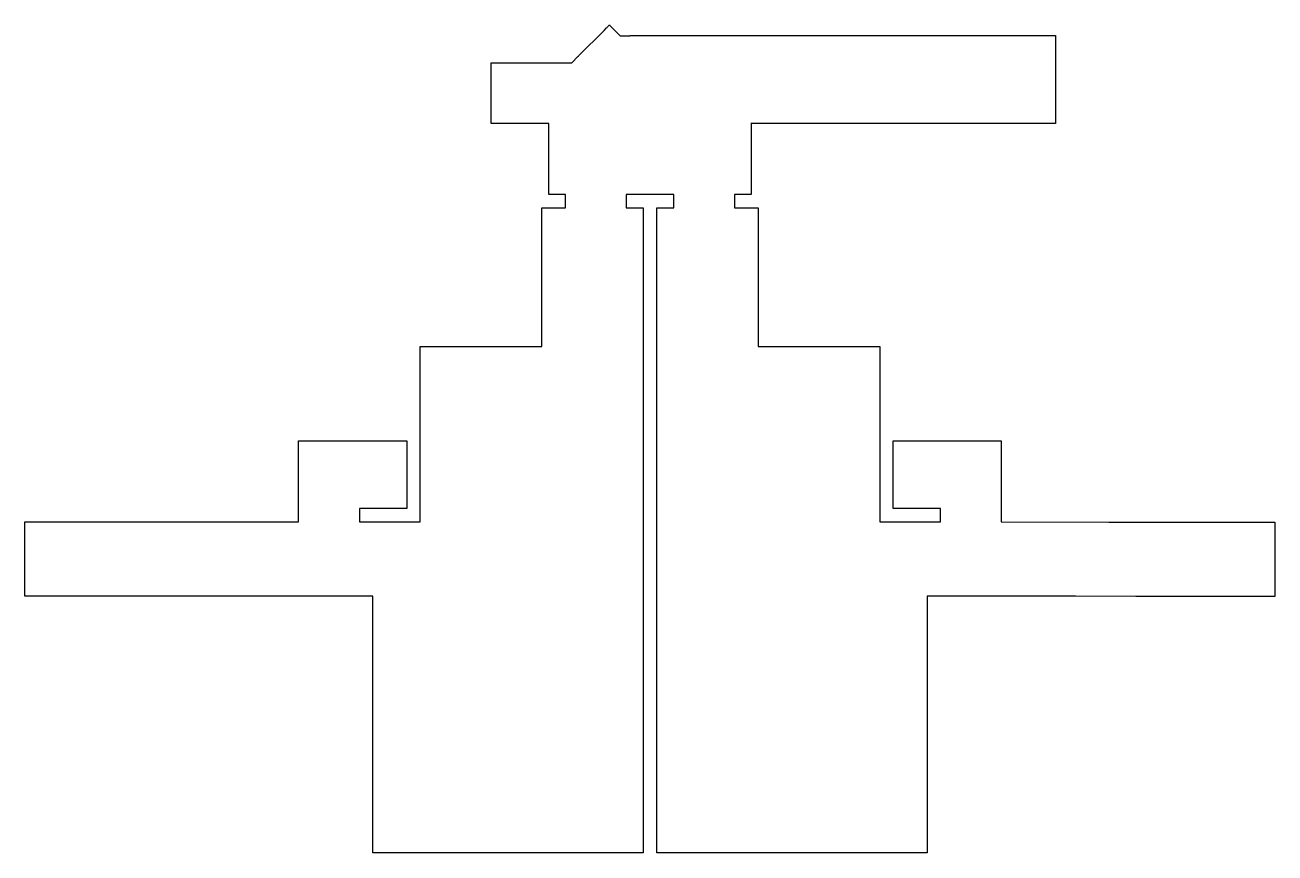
# Model space of a CAD drawing. Header units: millimetres. Extents: x 2402 to 20902, y 1516 to 13774.
import ezdxf

# ---------------------------------------------------------------- set-up
doc = ezdxf.new("R2010")
doc.units = ezdxf.units.MM
doc.layers.add('AI-房间框线', color=21, linetype='Continuous', plot=False)

msp = doc.modelspace()

# ---------------------------------------------------------------- linework, layer by layer
at = {"layer": 'AI-房间框线'}
msp.add_lwpolyline([(15753, 13616), (15753, 13606), (15753, 13616), (15753, 13616), (16553, 13616), (17653, 13616), (17653, 13615), (17653, 13566), (17653, 12366), (17653, 12316), (17653, 12315), (15753, 12316), (15753, 12316), (13152, 12316), (13147, 12316), (13152, 12316), (13152, 11266), (13102, 11266), (12903, 11266), (12903, 11066), (13102, 11066), (13253, 11066), (13253, 9016), (13403, 9016), (15003, 9016), (15052, 9016), (15052, 6416), (15952, 6416), (15952, 6616), (15252, 6616), (15252, 7616), (15952, 7616), (16752, 7616), (16852, 7616), (16852, 6416), (18442, 6415), (18452, 6415), (18462, 6415), (19352, 6415), (19892, 6415), (19902, 6415), (19912, 6415), (20802, 6415), (20902, 6415), (20902, 6415), (20902, 5315), (20712, 5315), (20702, 5315), (20692, 5315), (19812, 5315), (19802, 5315), (18852, 5315), (18842, 5315), (17952, 5316), (15752, 5316), (15752, 1516), (15452, 1516), (12452, 1516), (12452, 1516), (11752, 1516), (11752, 6116), (11753, 9016), (11753, 11066), (12003, 11066), (12003, 11266), (11302, 11266), (11302, 11066), (11552, 11066), (11552, 9016), (11552, 6116), (11552, 1516), (10852, 1516), (7852, 1516), (7552, 1516), (7552, 5316), (5352, 5316), (4452, 5316), (3502, 5317), (2602, 5317), (2402, 5317), (2402, 6416), (2402, 6417), (2502, 6417), (3392, 6417), (3402, 6417), (3942, 6417), (3952, 6417), (3962, 6417), (4852, 6416), (6452, 6416), (6452, 7616), (6552, 7616), (7352, 7616), (8052, 7616), (8052, 6616), (7352, 6616), (7352, 6416), (8252, 6416), (8253, 9016), (8293, 9016), (8303, 9016), (8313, 9016), (9903, 9016), (10053, 9016), (10053, 11066), (10202, 11066), (10403, 11066), (10403, 11266), (10203, 11266), (10153, 11266), (10153, 12316), (9303, 12316), (9303, 12416), (9303, 13116), (9303, 13216), (10494, 13216), (10585, 13307), (10590, 13312), (10593, 13314), (10600, 13322), (10972, 13694), (11010, 13732), (11017, 13739), (11024, 13746), (11052, 13774), (11059, 13767), (11210, 13615), (11352, 13615), (11352, 13616), (12453, 13616), (12852, 13616), (12852, 13616), (14384, 13616), (15753, 13616)], close=True, dxfattribs=at)

doc.saveas('drawing.dxf')
